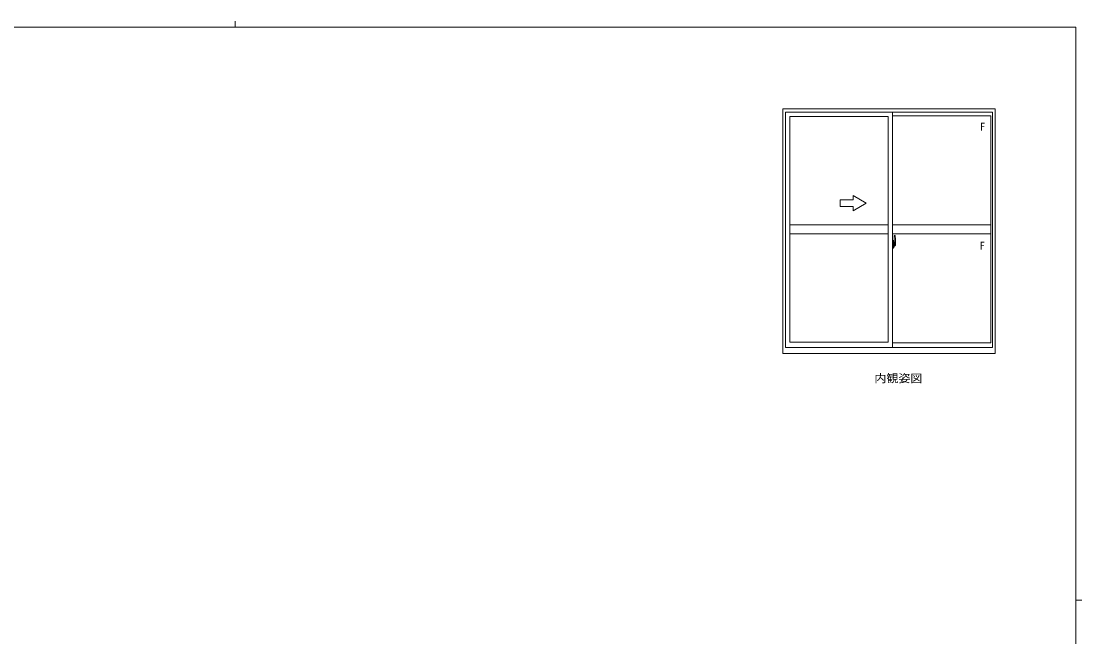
# Model space of a CAD drawing. Units: millimetres on the paper. Extents: x -420 to 373, y -297 to 267.
# Drawn here: x -130.6 to 355.1, y -14.9 to 267.2 of the extents above; entities that cross this region are included whole.
import ezdxf
from ezdxf.enums import TextEntityAlignment as Align

# ---------------------------------------------------------------- set-up
doc = ezdxf.new("R2010")
doc.units = ezdxf.units.MM
doc.linetypes.add('CHAIN2', pattern=[12, 9, -1, 1, -1])
doc.layers.add('0-1_YKK_ZWAK', color=7, linetype='Continuous', lineweight=9)
doc.layers.add('0-5_YKK_A1', color=4, linetype='Continuous', lineweight=9)
doc.layers.add('0-2_USER1', color=3, linetype='Continuous')
doc.styles.add('ＭＳ ゴシック', font='')
doc.styles.get('ＭＳ ゴシック').set_extended_font_data('MS Gothic')

msp = doc.modelspace()

# ---------------------------------------------------------------- linework, layer by layer
at = {"layer": '0-1_YKK_ZWAK'}
for p, q in [((-32.686, 267.2), (-32.686, 264.4)), ((352.3, 264.4), (-417.7, 264.4)), ((352.3, 264.4), (352.3, -260.6)), ((352.3, 1.9), (355.1, 1.9))]:
    msp.add_line(p, q, dxfattribs=at)
at = {"layer": '0-5_YKK_A1'}
for p, q in [((218.193, 114.875), (218.193, 227.075)), ((218.193, 227.075), (315.493, 227.075)), ((219.443, 117.625), (219.443, 225.575)), ((219.443, 225.575), (314.243, 225.575)), ((221.393, 120.125), (221.393, 223.525)), ((221.393, 223.525), (266.393, 223.525)), ((266.393, 120.125), (266.393, 223.525)), ((268.393, 117.625), (268.393, 225.575)), ((268.393, 223.825), (313.393, 223.825)), ((313.393, 223.825), (313.393, 119.825)), ((314.243, 225.575), (314.243, 117.625)), ((315.493, 227.075), (315.493, 114.875)), ((256.393, 183.825), (250.393, 187.289)), ((250.393, 185.325), (250.393, 187.289)), ((256.393, 183.825), (250.393, 180.36)), ((250.393, 180.36), (250.393, 182.325)), ((266.393, 173.825), (221.393, 173.825)), ((268.393, 173.825), (313.393, 173.825)), ((266.393, 169.825), (221.393, 169.825)), ((268.393, 169.825), (313.393, 169.825)), ((268.818, 166.735), (268.393, 166.75)), ((268.393, 166.75), (268.393, 163.25)), ((268.408, 165.359), (268.408, 164.29)), ((268.408, 165.359), (268.408, 165.353)), ((268.422, 165.374), (268.883, 165.357)), ((268.528, 165.49), (268.528, 165.42)), ((268.553, 165.515), (268.713, 165.515)), ((268.713, 165.395), (268.553, 165.395)), ((268.738, 165.49), (268.738, 165.42)), ((268.818, 166.735), (268.818, 165.75)), ((268.818, 166.705), (268.818, 165.75)), ((268.843, 166.705), (268.818, 166.705)), ((268.818, 165.75), (268.943, 165.745)), ((268.818, 165.75), (268.943, 165.75)), ((268.843, 166.73), (268.843, 165.775)), ((268.843, 166.73), (268.918, 166.73)), ((268.843, 165.775), (268.968, 165.775)), ((268.908, 165.333), (268.908, 164.316)), ((268.919, 165.334), (268.919, 164.665)), ((268.943, 165.75), (268.943, 165.775)), ((268.968, 166.68), (268.968, 165.775)), ((268.968, 165.407), (268.968, 165.72)), ((269.068, 165.573), (268.968, 165.575)), ((269.093, 168.974), (269.093, 165.715)), ((269.093, 165.754), (269.093, 165.195)), ((269.093, 165.715), (269.107, 165.715)), ((269.093, 165.195), (269.093, 165.548)), ((269.093, 165.257), (269.093, 165.492)), ((269.093, 165.299), (269.167, 165.299)), ((269.107, 165.715), (269.107, 165.418)), ((269.107, 165.418), (269.283, 165.418)), ((269.552, 168.984), (269.118, 168.999)), ((269.167, 165.59), (269.167, 165.64)), ((269.167, 165.418), (269.167, 165.195)), ((269.205, 165.867), (269.593, 165.867)), ((269.568, 165.794), (269.205, 165.794)), ((269.268, 164.972), (269.268, 165.17)), ((269.283, 165.418), (269.283, 164.599)), ((269.568, 164.815), (269.568, 165.794)), ((269.592, 164.807), (269.593, 165.867)), ((269.793, 166.73), (269.793, 164.512)), ((268.393, 165.137), (268.408, 165.137)), ((268.393, 164.812), (268.408, 164.812)), ((268.883, 164.292), (268.422, 164.276)), ((268.443, 164.4), (268.443, 164.342)), ((268.468, 164.425), (268.818, 164.425)), ((268.818, 164.317), (268.468, 164.317)), ((268.818, 164.25), (268.943, 164.254)), ((268.818, 163.295), (268.818, 164.25)), ((268.818, 164.25), (268.943, 164.25)), ((268.843, 163.295), (268.818, 163.295)), ((268.843, 164.4), (268.843, 164.342)), ((268.843, 163.27), (268.843, 164.225)), ((268.843, 164.225), (268.968, 164.225)), ((268.843, 163.27), (268.918, 163.27)), ((268.943, 164.25), (268.943, 164.225)), ((268.968, 164.279), (268.968, 164.592)), ((268.968, 164.425), (269.068, 164.426)), ((268.968, 163.32), (268.968, 164.225)), ((268.998, 164.972), (269.167, 164.972)), ((269.093, 164.451), (269.093, 164.972)), ((269.093, 164.972), (269.093, 164.174)), ((269.167, 164.972), (269.167, 164.174)), ((269.167, 164.972), (269.167, 164.972)), ((269.268, 164.972), (269.167, 164.972)), ((269.167, 164.898), (269.167, 164.972)), ((269.268, 164.898), (269.167, 164.898)), ((269.167, 164.852), (269.167, 164.898)), ((269.268, 164.852), (269.167, 164.852)), ((269.167, 164.658), (269.167, 164.852)), ((269.167, 164.828), (269.167, 164.558)), ((269.268, 164.658), (269.167, 164.658)), ((269.167, 164.604), (269.167, 164.658)), ((269.268, 164.604), (269.167, 164.604)), ((269.167, 164.599), (269.167, 164.604)), ((269.167, 164.599), (269.167, 164.469)), ((269.167, 164.558), (269.18, 164.558)), ((269.167, 164.469), (269.167, 164.456)), ((269.167, 164.456), (269.167, 164.405)), ((269.368, 164.136), (269.205, 164.136)), ((269.205, 164.061), (269.393, 164.061)), ((269.503, 164.364), (269.214, 164.364)), ((269.268, 165.086), (269.283, 165.086)), ((269.268, 164.972), (269.268, 164.972)), ((269.268, 164.898), (269.268, 164.972)), ((269.268, 164.852), (269.268, 164.898)), ((269.268, 164.658), (269.268, 164.852)), ((269.268, 164.604), (269.268, 164.658)), ((269.268, 164.599), (269.268, 164.604)), ((269.503, 164.51), (269.268, 164.51)), ((269.283, 164.634), (269.323, 164.634)), ((269.323, 164.634), (269.323, 164.599)), ((269.323, 164.627), (269.538, 164.627)), ((269.393, 164.111), (269.393, 164.061)), ((269.503, 164.558), (269.538, 164.558)), ((269.503, 164.38), (269.503, 164.51)), ((269.503, 164.364), (269.503, 164.38)), ((269.538, 164.627), (269.538, 164.455)), ((269.744, 164.462), (269.538, 164.455)), ((269.591, 164.757), (269.593, 164.804)), ((269.593, 164.804), (269.592, 164.807)), ((269.592, 164.768), (269.593, 164.804)), ((314.243, 117.625), (219.443, 117.625)), ((266.393, 120.125), (221.393, 120.125)), ((313.393, 119.825), (268.393, 119.825)), ((315.493, 114.875), (218.193, 114.875))]:
    msp.add_line(p, q, dxfattribs=at)
at = {"layer": '0-5_YKK_A1', "linetype": 'CHAIN2'}
msp.add_line((269.965, 164.825), (268.228, 164.825), dxfattribs=at)
at = {"layer": '0-5_YKK_A1'}
for points in [[(250.393, 185.325), (244.393, 185.325), (244.393, 182.325), (250.393, 182.325)], [(268.408, 165.359), (268.41, 165.367), (268.415, 165.372), (268.423, 165.373)], [(268.906, 165.342), (268.907, 165.337), (268.908, 165.333)], [(268.919, 165.334), (268.92, 165.334), (268.928, 165.336), (268.938, 165.341), (268.95, 165.353), (268.963, 165.38), (268.968, 165.407)], [(269.167, 165.195), (268.998, 165.195), (268.998, 164.997)], [(269.167, 165.757), (269.167, 165.418), (269.167, 165.195)], [(269.167, 165.195), (269.218, 165.192), (269.254, 165.183), (269.268, 165.17)], [(268.818, 164.25), (268.818, 163.264), (268.393, 163.25)], [(268.423, 164.276), (268.415, 164.277), (268.41, 164.282), (268.408, 164.29)], [(268.908, 164.316), (268.907, 164.312), (268.906, 164.307)], [(268.968, 164.592), (268.967, 164.601), (268.96, 164.629), (268.953, 164.642), (268.944, 164.654), (268.935, 164.66), (268.925, 164.665), (268.919, 164.665)], [(269.167, 164.997), (268.998, 164.997), (268.998, 164.972)], [(269.167, 164.997), (269.218, 164.994), (269.254, 164.985), (269.268, 164.972)], [(269.503, 164.51), (269.503, 164.599), (269.268, 164.599), (269.167, 164.599)], [(269.171, 164.389), (269.168, 164.397), (269.167, 164.405)], [(269.171, 164.389), (269.174, 164.383), (269.178, 164.377), (269.189, 164.369), (269.204, 164.365), (269.222, 164.364), (269.233, 164.366), (269.244, 164.369), (269.267, 164.38), (269.268, 164.38)], [(269.393, 164.061), (269.414, 164.092), (269.425, 164.108)]]:
    msp.add_lwpolyline(points, dxfattribs=at)
for centre, radius, start, end in [((268.553, 165.49), 0.025, 90, 180), ((268.553, 165.42), 0.025, 180, 270), ((268.713, 165.49), 0.025, 0, 90), ((268.713, 165.42), 0.025, 270, 0), ((268.882, 165.332), 0.0254, 22.09753, 91.00793), ((268.918, 166.68), 0.05, 0, 90), ((268.943, 165.72), 0.025, 0, 88), ((269.068, 165.548), 0.025, 0, 88.99998), ((269.205, 165.754), 0.113, 90, 180), ((269.118, 168.974), 0.025, 88, 180), ((269.205, 165.757), 0.0375, 90, 180), ((269.55, 168.934), 0.05, 9.79346, 88), ((269.568, 165.819), 0.025, 270, 0), ((256.543, 166.688), 13.25, 0.17856, 9.79346), ((268.468, 164.4), 0.025, 90, 180), ((268.468, 164.342), 0.025, 180, 270), ((268.818, 164.4), 0.025, 0, 90), ((268.818, 164.342), 0.025, 270, 0), ((268.882, 164.317), 0.0256, 269.33273, 337.56177), ((268.918, 163.32), 0.05, 270, 0), ((268.943, 164.279), 0.025, 271.99998, 0), ((269.068, 164.451), 0.025, 270.99997, 0), ((269.205, 164.174), 0.113, 180, 270), ((269.262, 164.605), 0.095, 183.2594, 273.08768), ((269.205, 164.174), 0.0375, 180, 270), ((268.682, 164.688), 0.88, 321.17381, 347.94702), ((269.368, 164.111), 0.025, 0, 90), ((268.644, 164.668), 0.933, 323.36708, 346.8425), ((268.285, 164.746), 1.307, 330.76877, 347.14854), ((268.682, 164.688), 0.88, 347.94702, 350.0179), ((268.096, 164.774), 1.472, 350.6691, 1.57924), ((268.644, 164.668), 0.933, 346.8425, 351.37085), ((268.285, 164.746), 1.307, 347.14854, 0.46379), ((268.116, 164.805), 1.476, 349.18681, 0.08105), ((269.743, 164.512), 0.05, 272, 0)]:
    msp.add_arc(centre, radius, start, end, dxfattribs=at)

# ---------------------------------------------------------------- texts
at = {"layer": '0-2_USER1', "style": 'ＭＳ ゴシック', "width": 1.1}
msp.add_text('内観姿図', height=3.666, dxfattribs=at).set_placement((260.118, 100.586), align=Align.BOTTOM_LEFT)
at = {"layer": '0-5_YKK_A1', "color": 3, "style": 'ＭＳ ゴシック'}
for p in [(308.359, 215.932), (308.237, 161.374)]:
    msp.add_text('F', height=3.666, dxfattribs=at).set_placement(p, align=Align.BOTTOM_LEFT)

doc.saveas('drawing.dxf')
